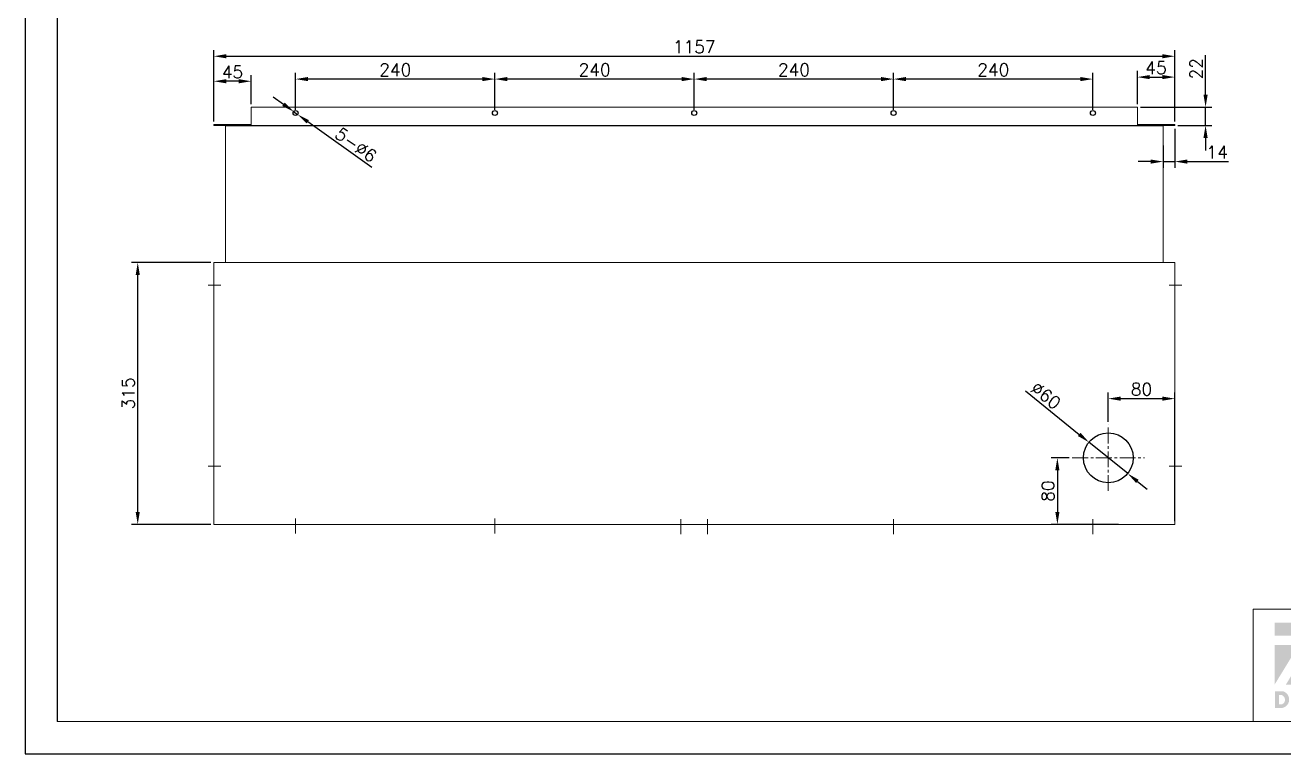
# Model space of a CAD drawing. Header units: millimetres. Extents: x -30327 to 34858, y 4015 to 75103.
# Drawn here: x 8311 to 9827, y 52753 to 53630 of the extents above; entities that cross this region are included whole.
import ezdxf

# ---------------------------------------------------------------- set-up
doc = ezdxf.new("R2010")
doc.units = ezdxf.units.MM
doc.linetypes.add('CENTER2', pattern=[28.575, 19.05, -3.175, 3.175, -3.175])
for name, color, linetype, lineweight in [('A-TITLEBLOCK', 7, 'Continuous', 18), ('cen', 1, 'CENTER2', 9), ('dim', 2, 'Continuous', 9)]:
    doc.layers.add(name, color=color, linetype=linetype, lineweight=lineweight)
doc.layers.add('print', color=30, linetype='Continuous')
doc.styles.add('GB', font='GBENOR.SHX', dxfattribs={"bigfont": 'gbcbig.shx'})
doc.styles.get("Standard").update_dxf_attribs({"font": 'txt', "bigfont": 'gbcbig.shx'})
doc.dimstyles.new('1-6', dxfattribs={"dimscale": 6, "dimtxt": 2.5, "dimasz": 2.5, "dimexe": 1.25, "dimexo": 0.625, "dimtad": 1, "dimdsep": 46, "dimtxsty": 'Standard', "dimcen": 2.5, "dimadec": 0, "dimazin": 0, "dimtfac": 1, "dimtmove": 0, "dimatfit": 3, "dimfxl": 0, "dimarcsym": 0})

# ---------------------------------------------------------------- blocks, each defined once
blk = doc.blocks.new('*D277')
at = {"layer": 'Defpoints', "color": 0}
for p in [(9695.5, 53592.3), (8538.5, 53510), (9695.5, 53509.8)]:
    blk.add_point(p, dxfattribs=at)
at = {"layer": 'dim', "color": 0, "lineweight": -2}
for p, q in [((8538.5, 53513.7), (8538.5, 53599.8)), ((9695.5, 53513.6), (9695.5, 53599.8)), ((8553.5, 53592.3), (9680.5, 53592.3))]:
    blk.add_line(p, q, dxfattribs=at)
at = {"layer": 'dim', "color": 0}
for points in [[(8553.5, 53594.8), (8553.5, 53589.8), (8538.5, 53592.3)], [(9680.5, 53594.8), (9680.5, 53589.8), (9695.5, 53592.3)]]:
    blk.add_solid(points, dxfattribs=at)
at = {"layer": 'dim', "color": 0, "insert": (9117, 53603.6), "char_height": 15, "attachment_point": 5}
blk.add_mtext('1157', dxfattribs=at)
blk = doc.blocks.new('*D278')
at = {"layer": 'Defpoints', "color": 0}
for p in [(9650.5, 53531), (9695.5, 53509), (9732.6, 53509)]:
    blk.add_point(p, dxfattribs=at)
at = {"layer": 'dim', "color": 0, "lineweight": -2}
for p, q in [((9732.6, 53546), (9732.6, 53593.5)), ((9654.3, 53531), (9740.1, 53531)), ((9732.6, 53509), (9732.6, 53531)), ((9699.3, 53509), (9740.1, 53509)), ((9732.6, 53494), (9732.6, 53479))]:
    blk.add_line(p, q, dxfattribs=at)
at = {"layer": 'dim', "color": 0}
for points in [[(9730.1, 53546), (9735.1, 53546), (9732.6, 53531)], [(9730.1, 53494), (9735.1, 53494), (9732.6, 53509)]]:
    blk.add_solid(points, dxfattribs=at)
at = {"layer": 'dim', "color": 0, "insert": (9721.3, 53577.2), "char_height": 15, "attachment_point": 5, "rotation": 90}
blk.add_mtext('22', dxfattribs=at)
blk = doc.blocks.new('*D548')
at = {"layer": 'Defpoints', "color": 0}
for p in [(9695.5, 53508.9), (9681.5, 53488.8), (9695.5, 53465.5)]:
    blk.add_point(p, dxfattribs=at)
at = {"layer": 'dim', "color": 0, "lineweight": -2}
for p, q in [((9695.5, 53505.1), (9695.5, 53458)), ((9681.5, 53485), (9681.5, 53458)), ((9666.5, 53465.5), (9651.5, 53465.5)), ((9681.5, 53465.5), (9695.5, 53465.5)), ((9710.5, 53465.5), (9760.3, 53465.5))]:
    blk.add_line(p, q, dxfattribs=at)
at = {"layer": 'dim', "color": 0}
for points in [[(9666.5, 53468), (9666.5, 53463), (9681.5, 53465.5)], [(9710.5, 53468), (9710.5, 53463), (9695.5, 53465.5)]]:
    blk.add_solid(points, dxfattribs=at)
at = {"layer": 'dim', "color": 0, "insert": (9746.5, 53476.8), "char_height": 15, "attachment_point": 5}
blk.add_mtext('14', dxfattribs=at)
blk = doc.blocks.new('*D549')
at = {"layer": 'Defpoints', "color": 0}
for p in [(8447, 53344.1), (8538.5, 53344.1), (8538.5, 53028.9)]:
    blk.add_point(p, dxfattribs=at)
at = {"layer": 'dim', "color": 0, "lineweight": -2}
for p, q in [((8534.8, 53344.1), (8439.5, 53344.1)), ((8447, 53043.9), (8447, 53329.1)), ((8534.8, 53028.9), (8439.5, 53028.9))]:
    blk.add_line(p, q, dxfattribs=at)
at = {"layer": 'dim', "color": 0}
for points in [[(8444.5, 53329.1), (8449.5, 53329.1), (8447, 53344.1)], [(8444.5, 53043.9), (8449.5, 53043.9), (8447, 53028.9)]]:
    blk.add_solid(points, dxfattribs=at)
at = {"layer": 'dim', "color": 0, "insert": (8435.7, 53186.5), "char_height": 15, "attachment_point": 5, "rotation": 90}
blk.add_mtext('315', dxfattribs=at)
blk = doc.blocks.new('*D282')
at = {"layer": 'Defpoints', "color": 0}
for p in [(8538.5, 53562.2), (8583.5, 53531), (8538.5, 53510)]:
    blk.add_point(p, dxfattribs=at)
at = {"layer": 'dim', "color": 0, "lineweight": -2}
for p, q in [((8538.5, 53513.7), (8538.5, 53569.7)), ((8583.5, 53534.7), (8583.5, 53569.7)), ((8568.5, 53562.2), (8553.5, 53562.2))]:
    blk.add_line(p, q, dxfattribs=at)
at = {"layer": 'dim', "color": 0}
for points in [[(8553.5, 53564.7), (8553.5, 53559.7), (8538.5, 53562.2)], [(8568.5, 53564.7), (8568.5, 53559.7), (8583.5, 53562.2)]]:
    blk.add_solid(points, dxfattribs=at)
at = {"layer": 'dim', "color": 0, "insert": (8561, 53573.4), "char_height": 15, "attachment_point": 5}
blk.add_mtext('45', dxfattribs=at)
blk = doc.blocks.new('*D283')
at = {"layer": 'Defpoints', "color": 0}
for p in [(9695.5, 53567.2), (9650.5, 53531), (9695.5, 53509.8)]:
    blk.add_point(p, dxfattribs=at)
at = {"layer": 'dim', "color": 0, "lineweight": -2}
for p, q in [((9650.5, 53534.7), (9650.5, 53574.7)), ((9695.5, 53513.6), (9695.5, 53574.7)), ((9665.5, 53567.2), (9680.5, 53567.2))]:
    blk.add_line(p, q, dxfattribs=at)
at = {"layer": 'dim', "color": 0}
for points in [[(9665.5, 53569.7), (9665.5, 53564.7), (9650.5, 53567.2)], [(9680.5, 53569.7), (9680.5, 53564.7), (9695.5, 53567.2)]]:
    blk.add_solid(points, dxfattribs=at)
at = {"layer": 'dim', "color": 0, "insert": (9673, 53578.4), "char_height": 15, "attachment_point": 5}
blk.add_mtext('45', dxfattribs=at)
blk = doc.blocks.new('*D284')
at = {"layer": 'Defpoints', "color": 0}
for p in [(9357, 53564.8), (9357, 53524), (9597, 53524)]:
    blk.add_point(p, dxfattribs=at)
at = {"layer": 'dim', "color": 0, "lineweight": -2}
for p, q in [((9357, 53527.7), (9357, 53572.3)), ((9597, 53527.7), (9597, 53572.3)), ((9582, 53564.8), (9372, 53564.8))]:
    blk.add_line(p, q, dxfattribs=at)
at = {"layer": 'dim', "color": 0}
for points in [[(9372, 53567.3), (9372, 53562.3), (9357, 53564.8)], [(9582, 53567.3), (9582, 53562.3), (9597, 53564.8)]]:
    blk.add_solid(points, dxfattribs=at)
at = {"layer": 'dim', "color": 0, "insert": (9477, 53576), "char_height": 15, "attachment_point": 5}
blk.add_mtext('240', dxfattribs=at)
blk = doc.blocks.new('*D285')
at = {"layer": 'Defpoints', "color": 0}
for p in [(9117, 53564.8), (9117, 53524), (9357, 53524)]:
    blk.add_point(p, dxfattribs=at)
at = {"layer": 'dim', "color": 0, "lineweight": -2}
for p, q in [((9117, 53527.7), (9117, 53572.3)), ((9357, 53527.7), (9357, 53572.3)), ((9342, 53564.8), (9132, 53564.8))]:
    blk.add_line(p, q, dxfattribs=at)
at = {"layer": 'dim', "color": 0}
for points in [[(9132, 53567.3), (9132, 53562.3), (9117, 53564.8)], [(9342, 53567.3), (9342, 53562.3), (9357, 53564.8)]]:
    blk.add_solid(points, dxfattribs=at)
at = {"layer": 'dim', "color": 0, "insert": (9237, 53576), "char_height": 15, "attachment_point": 5}
blk.add_mtext('240', dxfattribs=at)
blk = doc.blocks.new('*D286')
at = {"layer": 'Defpoints', "color": 0}
for p in [(8877, 53564.8), (8877, 53524), (9117, 53524)]:
    blk.add_point(p, dxfattribs=at)
at = {"layer": 'dim', "color": 0, "lineweight": -2}
for p, q in [((8877, 53527.7), (8877, 53572.3)), ((9117, 53527.7), (9117, 53572.3)), ((9102, 53564.8), (8892, 53564.8))]:
    blk.add_line(p, q, dxfattribs=at)
at = {"layer": 'dim', "color": 0}
for points in [[(8892, 53567.3), (8892, 53562.3), (8877, 53564.8)], [(9102, 53567.3), (9102, 53562.3), (9117, 53564.8)]]:
    blk.add_solid(points, dxfattribs=at)
at = {"layer": 'dim', "color": 0, "insert": (8997, 53576), "char_height": 15, "attachment_point": 5}
blk.add_mtext('240', dxfattribs=at)
blk = doc.blocks.new('*D287')
at = {"layer": 'Defpoints', "color": 0}
for p in [(8637, 53564.8), (8637, 53524), (8877, 53524)]:
    blk.add_point(p, dxfattribs=at)
at = {"layer": 'dim', "color": 0, "lineweight": -2}
for p, q in [((8637, 53527.7), (8637, 53572.3)), ((8877, 53527.7), (8877, 53572.3)), ((8862, 53564.8), (8652, 53564.8))]:
    blk.add_line(p, q, dxfattribs=at)
at = {"layer": 'dim', "color": 0}
for points in [[(8652, 53567.3), (8652, 53562.3), (8637, 53564.8)], [(8862, 53567.3), (8862, 53562.3), (8877, 53564.8)]]:
    blk.add_solid(points, dxfattribs=at)
at = {"layer": 'dim', "color": 0, "insert": (8757, 53576), "char_height": 15, "attachment_point": 5}
blk.add_mtext('240', dxfattribs=at)
blk = doc.blocks.new('*D288')
at = {"layer": 'Defpoints', "color": 0}
for p in [(8634.6, 53525.7), (8639.5, 53522.2)]:
    blk.add_point(p, dxfattribs=at)
at = {"layer": 'dim', "color": 0, "lineweight": -2}
for p, q in [((8622.4, 53534.4), (8610.2, 53543.2)), ((8634.6, 53525.7), (8639.5, 53522.2)), ((8728.7, 53458.3), (8651.7, 53513.5))]:
    blk.add_line(p, q, dxfattribs=at)
at = {"layer": 'dim', "color": 0}
for points in [[(8623.9, 53536.5), (8620.9, 53532.4), (8634.6, 53525.7)], [(8653.1, 53515.5), (8650.2, 53511.4), (8639.5, 53522.2)]]:
    blk.add_solid(points, dxfattribs=at)
at = {"layer": 'dim', "color": 0, "insert": (8709.8, 53485.6), "char_height": 15, "attachment_point": 5, "rotation": 324.3719}
blk.add_mtext('5-∅6', dxfattribs=at)
blk = doc.blocks.new('*D300')
at = {"layer": 'Defpoints', "color": 0}
for p in [(9592.2, 53127.7), (9638.9, 53090)]:
    blk.add_point(p, dxfattribs=at)
at = {"layer": 'dim', "color": 0, "lineweight": -2}
for p, q in [((9515.8, 53189.4), (9580.5, 53137.1)), ((9638.9, 53090), (9592.2, 53127.7)), ((9650.5, 53080.6), (9662.2, 53071.2))]:
    blk.add_line(p, q, dxfattribs=at)
at = {"layer": 'dim', "color": 0}
for points in [[(9582.1, 53139.1), (9578.9, 53135.2), (9592.2, 53127.7)], [(9652.1, 53082.5), (9649, 53078.7), (9638.9, 53090)]]:
    blk.add_solid(points, dxfattribs=at)
at = {"layer": 'dim', "color": 0, "lineweight": 9, "insert": (9540.4, 53184), "char_height": 15, "attachment_point": 5, "rotation": 321.0724}
blk.add_mtext('∅60', dxfattribs=at)
blk = doc.blocks.new('*D301')
at = {"layer": 'Defpoints', "color": 0}
for p in [(9695.5, 53180.2), (9615.5, 53148.6), (9695.5, 53028.9)]:
    blk.add_point(p, dxfattribs=at)
at = {"layer": 'dim', "color": 0, "lineweight": -2}
for p, q in [((9615.5, 53152.4), (9615.5, 53187.7)), ((9630.5, 53180.2), (9680.5, 53180.2)), ((9695.5, 53032.6), (9695.5, 53187.7))]:
    blk.add_line(p, q, dxfattribs=at)
at = {"layer": 'dim', "color": 0}
for points in [[(9630.5, 53182.7), (9630.5, 53177.7), (9615.5, 53180.2)], [(9680.5, 53182.7), (9680.5, 53177.7), (9695.5, 53180.2)]]:
    blk.add_solid(points, dxfattribs=at)
at = {"layer": 'dim', "color": 0, "lineweight": 9, "insert": (9655.5, 53191.5), "char_height": 15, "attachment_point": 5}
blk.add_mtext('80', dxfattribs=at)
blk = doc.blocks.new('*D302')
at = {"layer": 'Defpoints', "color": 0}
for p in [(9572.1, 53108.9), (9554.2, 53028.9), (9631.4, 53028.9)]:
    blk.add_point(p, dxfattribs=at)
at = {"layer": 'dim', "color": 0, "lineweight": -2}
for p, q in [((9568.4, 53108.9), (9546.7, 53108.9)), ((9554.2, 53093.9), (9554.2, 53043.9)), ((9627.7, 53028.9), (9546.7, 53028.9))]:
    blk.add_line(p, q, dxfattribs=at)
at = {"layer": 'dim', "color": 0}
for points in [[(9551.7, 53093.9), (9556.7, 53093.9), (9554.2, 53108.9)], [(9551.7, 53043.9), (9556.7, 53043.9), (9554.2, 53028.9)]]:
    blk.add_solid(points, dxfattribs=at)
at = {"layer": 'dim', "color": 0, "lineweight": 9, "insert": (9542.9, 53068.9), "char_height": 15, "attachment_point": 5, "rotation": 90}
blk.add_mtext('80', dxfattribs=at)
blk = doc.blocks.new('Dartop Logo')
at = {"true_color": 0xc40018}
h = blk.add_hatch(color=12, dxfattribs=at)
h.set_gradient(color1=(196, 0, 24), color2=(196, 0, 24), tint=1)
h.paths.add_polyline_path([(30.39, -3.87), (33.08, -5.04), (35.99, -5.04), (35.99, -1.19), (33.59, -1.19), (30.46, 0.05), (17.94, 0.05), (17.94, -6.46), (30.12, -6.46), (30.12, -6.59), (30.12, -10.75), (18.31, -10.75), (30.46, -30.31), (32.87, -30.31, 0.279375), (34.63, -28.6), (34.63, -28.51), (34.84, -28.51, 0.143145), (38.15, -30.2), (59.27, -30.2), (59.27, -26.49), (38.06, -26.49, -0.414214), (35.75, -24.18), (35.75, -6.26), (30.39, -6.26)])
h.paths.add_polyline_path([(30.25, -10.84), (31.8, -10.84), (31.8, -26.02, -0.088936), (30.9, -26.94), (30.24, -26.94)], flags=16)
h = blk.add_hatch(color=12, dxfattribs=at)
h.set_gradient(color1=(196, 0, 24), color2=(196, 0, 24), tint=1)
h.paths.add_polyline_path([(59.24, -1.73), (57.36, -1.73), (57.36, 0.06), (53.06, 0.06), (53.06, -1.64), (44.29, -1.64), (44.29, 0.15), (39.7, 0.15), (39.7, -1.67), (37.16, -1.67), (37.16, -4.97), (45.54, -4.97), (45.54, -6.42), (37.73, -6.42), (37.73, -24.88), (56.26, -24.88, 0.414214), (59.15, -21.99), (59.15, -9.35, 0.414214), (56.26, -6.46), (51.36, -6.46), (51.36, -5.03), (59.24, -5.03)])
h.paths.add_polyline_path([(54.21, -9.59, -0.414214), (55.66, -11.04), (55.66, -12.1), (41.79, -12.1), (41.79, -9.59)], flags=16)
h.paths.add_polyline_path([(55.57, -14.33), (55.57, -17.01), (41.88, -17.01), (41.88, -14.33)], flags=16)
h.paths.add_polyline_path([(55.75, -19.43), (55.75, -20.57, -0.414214), (54.3, -22.02), (41.88, -22.02), (41.88, -19.43)], flags=16)
h = blk.add_hatch(color=12, dxfattribs=at)
h.set_gradient(color1=(196, 0, 24), color2=(196, 0, 24), tint=1)
h.paths.add_polyline_path([(12.18, 0), (0, 0), (0, -6.37), (12.18, -6.37)])
h = blk.add_hatch(color=12, dxfattribs=at)
h.set_gradient(color1=(196, 0, 24), color2=(196, 0, 24), tint=1)
h.paths.add_polyline_path([(11.79, -10.83), (0.03, -10.83), (0.03, -30.03)])
h = blk.add_hatch(color=12, dxfattribs=at)
h.set_gradient(color1=(196, 0, 24), color2=(196, 0, 24), tint=1)
h.paths.add_polyline_path([(15.05, -14.31), (5.44, -30.15), (25.01, -30.15)])
at = {"true_color": 0x646464}
h = blk.add_hatch(color=251, dxfattribs=at)
h.set_gradient(color1=(100, 100, 100), color2=(100, 100, 100), tint=1)
h.paths.add_polyline_path([(4.15, -33.43), (0.11, -33.43), (0.11, -41.5), (3.51, -41.5, 0.793016)])
h.paths.add_polyline_path([(3.57, -39.73), (2.16, -39.73), (2.16, -35.19), (3.42, -35.19, -0.671361)], flags=16)
h = blk.add_hatch(color=251, dxfattribs=at)
h.set_gradient(color1=(100, 100, 100), color2=(100, 100, 100), tint=1)
h.paths.add_polyline_path([(15.08, -33.36), (12.78, -33.36), (9.82, -41.51), (12, -41.51), (12.51, -40.06), (15.46, -40.06), (15.99, -41.52), (18.19, -41.52)])
h.paths.add_polyline_path([(14.9, -38.51), (13.07, -38.51), (13.97, -35.95)], flags=16)
h = blk.add_hatch(color=251, dxfattribs=at)
h.set_gradient(color1=(100, 100, 100), color2=(100, 100, 100), tint=1)
h.paths.add_polyline_path([(26.27, -33.36), (22.3, -33.36), (22.3, -41.51), (24.4, -41.51), (24.4, -38.28), (26.55, -41.54), (29.09, -41.54), (26.61, -38.3, 0.744055)])
h.paths.add_polyline_path([(24.38, -37.08), (24.38, -34.94), (25.32, -34.94, -0.796809), (25.3, -37.08)], flags=16)
h = blk.add_hatch(color=251, dxfattribs=at)
h.set_gradient(color1=(100, 100, 100), color2=(100, 100, 100), tint=1)
h.paths.add_polyline_path([(37.44, -33.4), (31.88, -33.4), (31.88, -35.16), (33.61, -35.16), (33.61, -41.52), (35.69, -41.52), (35.69, -35.16), (37.44, -35.16)])
h = blk.add_hatch(color=251, dxfattribs=at)
h.set_gradient(color1=(100, 100, 100), color2=(100, 100, 100), tint=1)
h.paths.add_polyline_path([(40.46, -37.41, 1), (48.83, -37.41, 1)])
h.paths.add_polyline_path([(46.8, -37.41, -1), (42.5, -37.41, -1)], flags=16)
h = blk.add_hatch(color=251, dxfattribs=at)
h.set_gradient(color1=(100, 100, 100), color2=(100, 100, 100), tint=1)
h.paths.add_polyline_path([(56.85, -33.38), (56.73, -33.38), (53.19, -33.38), (53.19, -37.19), (52.26, -37.19), (52.26, -38.73), (53.18, -38.73), (53.18, -41.5), (55.24, -41.5), (55.24, -38.72), (57.51, -38.72, 0.812304)])
h.paths.add_polyline_path([(55.21, -37.18), (55.21, -35.05), (56.39, -35.05, -0.778213), (56.27, -37.18)], flags=16)
blk = doc.blocks.new('DT-A2-TITLE')
for p, q in [((0, 420), (0, 0)), ((10, 410), (10, 10))]:
    blk.add_line(p, q)
at = {"layer": 'A-TITLEBLOCK', "color": 7}
for p, q in [((382, 10), (382, 45)), ((584, 45), (382, 45)), ((10, 10), (584, 10)), ((0, 0), (594, 0))]:
    blk.add_line(p, q, dxfattribs=at)
at = {"layer": 'A-TITLEBLOCK', "xscale": 0.6400000000000001, "yscale": 0.6400000000000001, "zscale": 0.6400000000000001}
blk.add_blockref('Dartop Logo', (388.65, 40.81), dxfattribs=at)
at = {"style": 'GB'}
for tag, p, height in [('#设计', (451.96, 38.52), 3.5), ('#品名', (523.32, 37.95), 3.5), ('#审核', (451.99, 28.1), 3.5), ('#图号', (526.67, 27.2), 3.5), ('#材料说明', (442.15, 13.59), 3), ('#数量', (520.33, 14.51), 3.5), ('#版本', (552.92, 14.47), 3.5)]:
    blk.add_attdef(tag, p, '', height=height, dxfattribs=at)

msp = doc.modelspace()

# ---------------------------------------------------------------- linework, layer by layer
at = {"lineweight": 15}
for p, q in [((8583.525, 53530.9517), (8583.525, 53508.9517)), ((8583.525, 53530.9517), (9650.525, 53530.9517)), ((9650.525, 53530.9517), (9650.525, 53508.9517)), ((8538.525, 53509.9517), (8538.525, 53508.9517)), ((8538.525, 53509.9517), (8583.525, 53509.9517)), ((8538.525, 53508.9517), (9695.525, 53508.9517)), ((8538.525, 53508.9517), (8538.525, 53508.8678)), ((8552.525, 53508.8678), (8538.525, 53508.8678)), ((8552.525, 53508.8678), (8552.525, 53508.736)), ((8552.525, 53508.736), (9681.525, 53508.736)), ((8552.525, 53508.736), (8552.525, 53344.0875)), ((9650.525, 53509.9517), (9695.525, 53509.9517)), ((9681.525, 53508.736), (9681.525, 53508.8678)), ((9681.525, 53508.8678), (9695.525, 53508.8678)), ((9681.525, 53344.0875), (9681.525, 53508.736)), ((9695.525, 53509.9517), (9695.525, 53508.9517)), ((9695.525, 53508.9517), (9695.525, 53508.8678)), ((8538.525, 53344.0875), (8552.525, 53344.0875)), ((8538.525, 53344.0875), (8538.525, 53343.5666)), ((8538.525, 53343.5666), (8538.525, 53028.8717)), ((8552.525, 53344.0875), (9681.525, 53344.0875)), ((9681.525, 53344.0875), (9695.525, 53344.0875)), ((9695.525, 53344.0875), (9695.525, 53343.5666)), ((9695.525, 53343.5666), (9695.525, 53028.8717)), ((8538.525, 53028.8717), (9695.525, 53028.8717))]:
    msp.add_line(p, q, dxfattribs=at)
for centre, radius in [((8637.025, 53523.9517), 3), ((8877.025, 53523.9517), 3), ((9117.025, 53523.9517), 3), ((9357.025, 53523.9517), 3), ((9597.025, 53523.9517), 3), ((9615.5235, 53108.8701), 30)]:
    msp.add_circle(centre, radius)
at = {"layer": 'cen'}
for p, q in [((8531.8542, 53316.8717), (8547.1958, 53316.8717)), ((9688.8542, 53316.8717), (9704.1958, 53316.8717)), ((8531.8542, 53098.8717), (8547.1958, 53098.8717)), ((9688.8542, 53098.8717), (9704.1958, 53098.8717)), ((8637.025, 53036.1116), (8637.025, 53017.9999)), ((8877.025, 53036.1116), (8877.025, 53017.9999)), ((9101.025, 53035.1116), (9101.025, 53016.9999)), ((9133.025, 53035.1116), (9133.025, 53016.9999)), ((9357.025, 53035.1116), (9357.025, 53016.9999)), ((9597.025, 53035.1116), (9597.025, 53016.9999))]:
    msp.add_line(p, q, dxfattribs=at)
at = {"layer": 'cen', "lineweight": 9}
for p, q in [((9615.5235, 53069.1132), (9615.5235, 53148.627)), ((9572.1137, 53108.8701), (9658.9333, 53108.8701))]:
    msp.add_line(p, q, dxfattribs=at)
at = {"layer": 'print'}
msp.add_lwpolyline([(8311.4698, 52752.7093), (10610.6775, 52752.7093), (10610.6775, 54378.4117), (8311.4698, 54378.4117)], close=True, dxfattribs=at)

# ---------------------------------------------------------------- block references
at = {"xscale": 3.87072, "yscale": 3.87072, "zscale": 3.87072}
msp.add_blockref('DT-A2-TITLE', (8311.4698, 52752.7093), dxfattribs=at)

# ---------------------------------------------------------------- dimensions: what is measured, and where the dimension line sits
at = {"layer": 'dim'}
for base, p1, p2, angle, override, picture, middle in [((9695.525, 53592.3304), (8538.525, 53509.9517), (9695.525, 53509.82), 180, {"dimtmove": 1}, '*D277', (9117.025, 53603.5804)), ((8446.9765, 53344.0875), (8538.525, 53028.8717), (8538.525, 53344.0875), 90, {"dimdec": 0, "dimtmove": 1}, '*D549', (8435.7265, 53186.4796))]:
    dim = msp.add_linear_dim(base=base, p1=p1, p2=p2, angle=angle, dimstyle='1-6', override=override, dxfattribs=at)
    dim.commit()
    dim.dimension.update_dxf_attribs({"geometry": picture, "text_midpoint": middle})
for base, p1, p2, picture, middle in [((8538.525, 53562.1914), (8583.525, 53530.9517), (8538.525, 53509.9517), '*D282', (8561.025, 53573.4414)), ((8637.025, 53564.7832), (8877.025, 53523.9517), (8637.025, 53523.9517), '*D287', (8757.025, 53576.0332)), ((8877.025, 53564.7832), (9117.025, 53523.9517), (8877.025, 53523.9517), '*D286', (8997.025, 53576.0332)), ((9117.025, 53564.7832), (9357.025, 53523.9517), (9117.025, 53523.9517), '*D285', (9237.025, 53576.0332)), ((9357.025, 53564.7832), (9597.025, 53523.9517), (9357.025, 53523.9517), '*D284', (9477.025, 53576.0332)), ((9695.525, 53567.1643), (9650.525, 53530.9517), (9695.525, 53509.82), '*D283', (9673.025, 53578.4143))]:
    dim = msp.add_linear_dim(base=base, p1=p1, p2=p2, angle=180, dimstyle='1-6', dxfattribs=at)
    dim.commit()
    dim.dimension.update_dxf_attribs({"geometry": picture, "text_midpoint": middle})
for base, p1, p2, angle, picture, middle in [((9732.5506, 53508.9517), (9650.525, 53530.9517), (9695.525, 53508.9517), 90, '*D278', (9732.5506, 53577.2017)), ((9695.525, 53465.5445), (9681.525, 53488.7919), (9695.525, 53508.8678), 180, '*D548', (9746.525, 53465.5445))]:
    dim = msp.add_linear_dim(base=base, p1=p1, p2=p2, angle=angle, dimstyle='1-6', dxfattribs=at)
    dim.commit()
    dim.dimension.update_dxf_attribs({"geometry": picture, "text_midpoint": middle, "dimtype": 160})
dim = msp.add_diameter_dim_2p(p1=(8634.5866, 53525.6993), p2=(8639.4634, 53522.2042), text='5-<>', dimstyle='1-6', dxfattribs=at)
dim.commit()
dim.dimension.update_dxf_attribs({"geometry": '*D288', "text_midpoint": (8703.296, 53476.4571), "dimtype": 163})
at = {"layer": 'dim', "lineweight": 9}
dim = msp.add_diameter_dim_2p(p1=(9638.8617, 53090.02), p2=(9592.1853, 53127.7202), dimstyle='1-6', dxfattribs=at)
dim.commit()
dim.dimension.update_dxf_attribs({"geometry": '*D300', "text_midpoint": (9533.3225, 53175.2633), "dimtype": 163})
dim = msp.add_linear_dim(base=(9695.525, 53180.2398), p1=(9615.5235, 53148.627), p2=(9695.525, 53028.8717), dimstyle='1-6', dxfattribs=at)
dim.commit()
dim.dimension.update_dxf_attribs({"geometry": '*D301', "text_midpoint": (9655.5243, 53191.4898)})
dim = msp.add_linear_dim(base=(9554.1725, 53028.8717), p1=(9572.1137, 53108.8701), p2=(9631.4237, 53028.8717), angle=90, dimstyle='1-6', dxfattribs=at)
dim.commit()
dim.dimension.update_dxf_attribs({"geometry": '*D302', "text_midpoint": (9542.9225, 53068.8709)})

doc.saveas('drawing.dxf')
